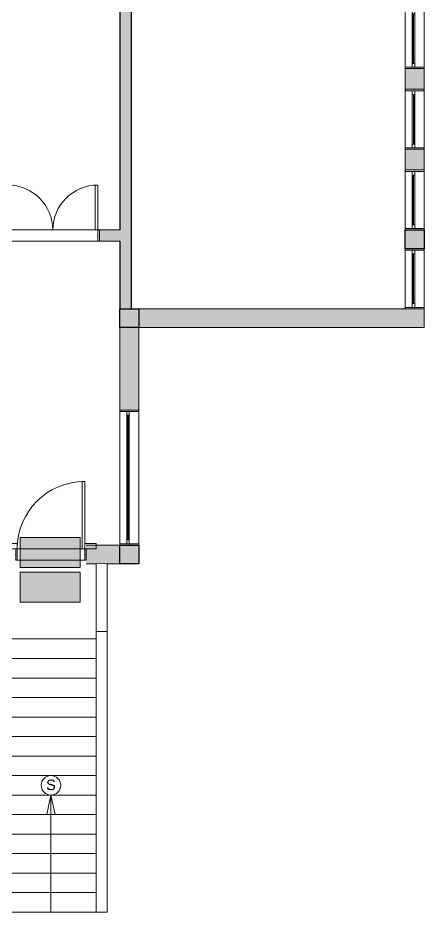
# Model space of a CAD drawing. Header units: metres. Extents: x 512 to 829, y -209 to 245.
# Drawn here: x 752.04 to 757.45, y -110.54 to -98.62 of the extents above; entities that cross this region are included whole.
import ezdxf

# ---------------------------------------------------------------- set-up
doc = ezdxf.new("R2010")
doc.units = ezdxf.units.M
doc.header["$LTSCALE"] = 0.508
doc.set_wipeout_variables(frame=1)
doc.header["$PDSIZE"] = -2
for name, color, linetype, lineweight in [('CONTORNO', 7, 'Continuous', 15), ('COVID-TAPETE SANITIZANTE', 20, 'Continuous', 5), ('Dimensões', 7, 'Continuous', 5), ('None', 7, 'Continuous', 5), ('NãoImprimir', 7, 'Continuous', 5), ('Peitoris', 2, 'Continuous', 5), ('Telhado-Princ', 7, 'Continuous', 5)]:
    doc.layers.add(name, color=color, linetype=linetype, lineweight=lineweight)
doc.styles.add('Arial', font='arial.ttf')

# ---------------------------------------------------------------- blocks, each defined once
blk = doc.blocks.new('Grupo-1078')
at = {"color": 7, "linetype": 'Continuous', "lineweight": 5}
for points in [[(-0.9, 0.125), (-0.88095, 0.125), (-0.88095, -0.125), (-0.9, -0.125)], [(0.88095, 0.125), (0.9, 0.125), (0.9, -0.125), (0.88095, -0.125)]]:
    blk.add_wipeout(points, dxfattribs=at).dxf.layer = 'None'
at = {"layer": 'None', "color": 7, "linetype": 'Continuous', "lineweight": 5}
for points in [[(-0.9, 0.125), (-0.88095, 0.125), (-0.88095, -0.125), (-0.9, -0.125)], [(0.88095, 0.125), (0.9, 0.125), (0.9, -0.125), (0.88095, -0.125)]]:
    blk.add_lwpolyline(points, close=True, dxfattribs=at)
blk = doc.blocks.new('Grupo-1079')
at = {"layer": 'None', "color": 7}
blk.add_blockref('Grupo-1078', (0, 0), dxfattribs=at)
at = {"layer": 'None', "color": 7, "linetype": 'Continuous', "lineweight": 5}
for p, q in [((-0.9, 0.125), (-0.88095, 0.125)), ((-0.88095, 0.125), (-0.88095, -0.125)), ((0.9, 0.125), (0.88095, 0.125)), ((0.88095, 0.125), (0.88095, -0.125)), ((-0.9, -0.125), (-0.88095, -0.125)), ((0.9, -0.125), (0.88095, -0.125))]:
    blk.add_line(p, q, dxfattribs=at)
blk = doc.blocks.new('Grupo-1080')
at = {"layer": 'None', "color": 7, "linetype": 'Continuous', "lineweight": 5}
for p, q in [((-0.88095, 0.034925), (-0.88095, 0)), ((0.88095, 0.034925), (0.88095, 0))]:
    blk.add_line(p, q, dxfattribs=at)
blk = doc.blocks.new('Grupo-1081')
at = {"color": 7, "linetype": 'Continuous', "lineweight": 5}
for points in [[(-0.88095, 0.034925), (-0.83015, 0.034925), (-0.83015, 0), (-0.88095, 0)], [(0.83015, 0.034925), (0.88095, 0.034925), (0.88095, 0), (0.83015, 0)]]:
    blk.add_wipeout(points, dxfattribs=at).dxf.layer = 'None'
at = {"layer": 'None', "color": 7, "linetype": 'Continuous', "lineweight": 5}
for points in [[(-0.88095, 0.034925), (-0.83015, 0.034925), (-0.83015, 0), (-0.88095, 0)], [(0.83015, 0.034925), (0.88095, 0.034925), (0.88095, 0), (0.83015, 0)]]:
    blk.add_lwpolyline(points, close=True, dxfattribs=at)
blk = doc.blocks.new('Grupo-1082')
at = {"layer": 'None', "color": 7}
blk.add_blockref('Grupo-1080', (0, 0), dxfattribs=at)
at = {"color": 7, "linetype": 'Continuous', "lineweight": 5}
blk.add_wipeout([(-0.83015, 0.034925), (0.83015, 0.034925), (0.83015, 0), (-0.83015, 0)], dxfattribs=at).dxf.layer = 'None'
at = {"layer": 'None', "color": 7, "linetype": 'Continuous', "lineweight": 5}
blk.add_lwpolyline([(-0.83015, 0.034925), (0.83015, 0.034925), (0.83015, 0), (-0.83015, 0)], close=True, dxfattribs=at)
at = {"layer": 'None', "color": 7}
blk.add_blockref('Grupo-1081', (0, 0), dxfattribs=at)
at = {"layer": 'None', "color": 7, "linetype": 'Continuous', "lineweight": 5}
for p, q in [((-0.88095, 0.034925), (-0.83015, 0.034925)), ((-0.88095, 0), (-0.83015, 0)), ((-0.83015, 0.034925), (-0.83015, 0)), ((0.88095, 0.034925), (0.83015, 0.034925)), ((0.83015, 0.034925), (0.83015, 0)), ((0.88095, 0), (0.83015, 0))]:
    blk.add_line(p, q, dxfattribs=at)
blk = doc.blocks.new('Grupo-1083')
at = {"color": 7, "linetype": 'Continuous', "lineweight": 9}
blk.add_wipeout([(-0.83, 0.018), (0.83, 0.018), (0.83, 0.017), (-0.83, 0.017)], dxfattribs=at).dxf.layer = 'None'
blk = doc.blocks.new('Grupo-1084')
at = {"layer": 'None', "color": 7}
blk.add_blockref('Grupo-1083', (0, 0), dxfattribs=at)
at = {"layer": 'None', "color": 7, "linetype": 'Continuous', "lineweight": 25}
for p, q in [((-0.83, 0.018), (0.83, 0.018)), ((-0.83, 0.017), (0.83, 0.017))]:
    blk.add_line(p, q, dxfattribs=at)
blk = doc.blocks.new('Grupo-1085')
at = {"layer": 'None', "color": 7, "linetype": 'Continuous', "lineweight": 20}
for p, q in [((0.9, 0.125), (-0.9, 0.125)), ((0.9, -0.125), (-0.9, -0.125))]:
    blk.add_line(p, q, dxfattribs=at)
blk = doc.blocks.new('Window (2D)-110')
at = {"color": 7, "linetype": 'Continuous', "lineweight": 5}
blk.add_wipeout([(-0.9, 0.125), (0.9, 0.125), (0.9, -0.125), (-0.9, -0.125)], dxfattribs=at).dxf.layer = 'None'
at = {"layer": 'None', "color": 7}
blk.add_blockref('Grupo-1079', (0, 0), dxfattribs=at)
at = {"layer": 'None', "color": 7, "linetype": 'Continuous', "lineweight": 5}
for p, q in [((-0.9, 0.125), (0.9, 0.125)), ((-0.9, -0.125), (0.9, -0.125))]:
    blk.add_line(p, q, dxfattribs=at)
at = {"layer": 'NãoImprimir', "linetype": 'Continuous'}
for p in [(-0.9, 0), (0.9, 0)]:
    blk.add_point(p, dxfattribs=at)
at = {"layer": 'Peitoris'}
blk.add_blockref('Grupo-1082', (0, 0), dxfattribs=at)
blk.add_blockref('Grupo-1084', (0, 0), dxfattribs=at)
at = {"layer": 'Telhado-Princ'}
blk.add_blockref('Grupo-1085', (0, 0), dxfattribs=at)
blk = doc.blocks.new('Grupo-1086')
at = {"layer": 'None', "color": 7, "linetype": 'Continuous', "lineweight": 5}
for p, q in [((-0.62, 0.075), (-0.62, -0.075)), ((0.62, 0.075), (0.62, -0.075))]:
    blk.add_line(p, q, dxfattribs=at)
blk = doc.blocks.new('Grupo-1087')
at = {"color": 7, "linetype": 'Continuous', "lineweight": 5}
for points in [[(-0.62, 0.075), (-0.6, 0.075), (-0.6, -0.075), (-0.62, -0.075)], [(0.6, 0.075), (0.62, 0.075), (0.62, -0.075), (0.6, -0.075)]]:
    blk.add_wipeout(points, dxfattribs=at).dxf.layer = 'None'
at = {"layer": 'None', "color": 7, "linetype": 'Continuous', "lineweight": 5}
for points in [[(-0.62, 0.075), (-0.6, 0.075), (-0.6, -0.075), (-0.62, -0.075)], [(0.6, 0.075), (0.62, 0.075), (0.62, -0.075), (0.6, -0.075)]]:
    blk.add_lwpolyline(points, close=True, dxfattribs=at)
blk = doc.blocks.new('Grupo-1088')
at = {"layer": 'None', "color": 7}
blk.add_blockref('Grupo-1086', (0, 0), dxfattribs=at)
blk.add_blockref('Grupo-1087', (0, 0), dxfattribs=at)
at = {"layer": 'None', "color": 7, "linetype": 'Continuous', "lineweight": 5}
for p, q in [((-0.62, 0.075), (-0.6, 0.075)), ((-0.6, 0.075), (-0.6, -0.075)), ((0.62, 0.075), (0.6, 0.075)), ((0.6, 0.075), (0.6, -0.075)), ((-0.62, -0.075), (-0.6, -0.075)), ((0.62, -0.075), (0.6, -0.075))]:
    blk.add_line(p, q, dxfattribs=at)
blk = doc.blocks.new('Grupo-1089')
at = {"layer": 'None', "color": 7, "linetype": 'Continuous', "lineweight": 5}
blk.add_arc((-0.6, 0.075), 0.599, 0, 90, dxfattribs=at)
blk = doc.blocks.new('Grupo-1090')
at = {"color": 7, "linetype": 'Continuous', "lineweight": 5}
blk.add_wipeout([(-0.6, 0.075), (-0.6, 0.67375), (-0.565, 0.67375), (-0.565, 0.075)], dxfattribs=at).dxf.layer = 'None'
at = {"layer": 'None', "color": 7, "linetype": 'Continuous', "lineweight": 5}
blk.add_lwpolyline([(-0.6, 0.075), (-0.6, 0.67375), (-0.565, 0.67375), (-0.565, 0.075)], close=True, dxfattribs=at)
blk = doc.blocks.new('Grupo-1091')
at = {"layer": 'None', "color": 7}
blk.add_blockref('Grupo-1090', (0, 0), dxfattribs=at)
at = {"layer": 'None', "color": 7, "linetype": 'Continuous', "lineweight": 5}
for p, q in [((-0.6, 0.075), (-0.6, 0.67375)), ((-0.6, 0.67375), (-0.565, 0.67375)), ((-0.565, 0.075), (-0.565, 0.67375)), ((-0.6, 0.075), (-0.565, 0.075))]:
    blk.add_line(p, q, dxfattribs=at)
blk = doc.blocks.new('Grupo-1092')
at = {"layer": 'Peitoris', "color": 7}
blk.add_blockref('Grupo-1091', (0, 0), dxfattribs=at)
blk = doc.blocks.new('Grupo-1093')
at = {"layer": 'None', "color": 7, "linetype": 'Continuous', "lineweight": 5}
blk.add_arc((0.6, 0.075), 0.599, 90, 180, dxfattribs=at)
blk = doc.blocks.new('Grupo-1094')
at = {"color": 7, "linetype": 'Continuous', "lineweight": 5}
blk.add_wipeout([(0.6, 0.67375), (0.6, 0.075), (0.565, 0.075), (0.565, 0.67375)], dxfattribs=at).dxf.layer = 'None'
at = {"layer": 'None', "color": 7, "linetype": 'Continuous', "lineweight": 5}
blk.add_lwpolyline([(0.6, 0.67375), (0.6, 0.075), (0.565, 0.075), (0.565, 0.67375)], close=True, dxfattribs=at)
blk = doc.blocks.new('Grupo-1095')
at = {"layer": 'None', "color": 7}
blk.add_blockref('Grupo-1094', (0, 0), dxfattribs=at)
at = {"layer": 'None', "color": 7, "linetype": 'Continuous', "lineweight": 5}
for p, q in [((0.565, 0.67375), (0.565, 0.075)), ((0.6, 0.67375), (0.565, 0.67375)), ((0.6, 0.67375), (0.6, 0.075)), ((0.6, 0.075), (0.565, 0.075))]:
    blk.add_line(p, q, dxfattribs=at)
blk = doc.blocks.new('Grupo-1096')
at = {"layer": 'Peitoris', "color": 7}
blk.add_blockref('Grupo-1095', (0, 0), dxfattribs=at)
blk = doc.blocks.new('Grupo-1097')
at = {"layer": 'None', "color": 7, "linetype": 'Continuous', "lineweight": 5}
for p, q in [((0.62, 0.075), (-0.62, 0.075)), ((0.62, -0.075), (-0.62, -0.075))]:
    blk.add_line(p, q, dxfattribs=at)
blk = doc.blocks.new('Door (2D)-26')
at = {"layer": 'None', "color": 7}
blk.add_blockref('Grupo-1088', (0, 0), dxfattribs=at)
at = {"layer": 'NãoImprimir', "color": 7, "linetype": 'Continuous', "lineweight": 5}
for p in [(-0.62, 0), (0.62, 0)]:
    blk.add_point(p, dxfattribs=at)
at = {"layer": 'Peitoris', "color": 7}
for name in ['Grupo-1089', 'Grupo-1093']:
    blk.add_blockref(name, (0, 0), dxfattribs=at)
at = {"layer": 'None', "color": 7}
for name in ['Grupo-1092', 'Grupo-1096']:
    blk.add_blockref(name, (0, 0), dxfattribs=at)
at = {"color": 7, "linetype": 'Continuous', "lineweight": 5}
blk.add_wipeout([(-0.02625, 0.0375), (-0.02625, 0.04), (-0.00125, 0.04), (-0.00125, 0.075), (0.00125, 0.075), (0.00125, 0.04), (0.02625, 0.04), (0.02625, 0.0375)], dxfattribs=at).dxf.layer = 'None'
at = {"layer": 'Telhado-Princ', "color": 7}
blk.add_blockref('Grupo-1097', (0, 0), dxfattribs=at)
blk = doc.blocks.new('Grupo-1226')
at = {"color": 7, "linetype": 'Continuous', "lineweight": 5}
for points in [[(-0.4, 0.125), (-0.38095, 0.125), (-0.38095, -0.125), (-0.4, -0.125)], [(0.38095, 0.125), (0.4, 0.125), (0.4, -0.125), (0.38095, -0.125)]]:
    blk.add_wipeout(points, dxfattribs=at).dxf.layer = 'None'
at = {"layer": 'None', "color": 7, "linetype": 'Continuous', "lineweight": 5}
for points in [[(-0.4, 0.125), (-0.38095, 0.125), (-0.38095, -0.125), (-0.4, -0.125)], [(0.38095, 0.125), (0.4, 0.125), (0.4, -0.125), (0.38095, -0.125)]]:
    blk.add_lwpolyline(points, close=True, dxfattribs=at)
blk = doc.blocks.new('Grupo-1227')
at = {"layer": 'None', "color": 7}
blk.add_blockref('Grupo-1226', (0, 0), dxfattribs=at)
at = {"layer": 'None', "color": 7, "linetype": 'Continuous', "lineweight": 5}
for p, q in [((-0.4, 0.125), (-0.38095, 0.125)), ((-0.38095, 0.125), (-0.38095, -0.125)), ((0.4, 0.125), (0.38095, 0.125)), ((0.38095, 0.125), (0.38095, -0.125)), ((-0.4, -0.125), (-0.38095, -0.125)), ((0.4, -0.125), (0.38095, -0.125))]:
    blk.add_line(p, q, dxfattribs=at)
blk = doc.blocks.new('Grupo-1228')
at = {"layer": 'None', "color": 7, "linetype": 'Continuous', "lineweight": 5}
for p, q in [((-0.38095, 0.034925), (-0.38095, 0)), ((0.38095, 0.034925), (0.38095, 0))]:
    blk.add_line(p, q, dxfattribs=at)
blk = doc.blocks.new('Grupo-1229')
at = {"color": 7, "linetype": 'Continuous', "lineweight": 5}
for points in [[(-0.38095, 0.034925), (-0.33015, 0.034925), (-0.33015, 0), (-0.38095, 0)], [(0.33015, 0.034925), (0.38095, 0.034925), (0.38095, 0), (0.33015, 0)]]:
    blk.add_wipeout(points, dxfattribs=at).dxf.layer = 'None'
at = {"layer": 'None', "color": 7, "linetype": 'Continuous', "lineweight": 5}
for points in [[(-0.38095, 0.034925), (-0.33015, 0.034925), (-0.33015, 0), (-0.38095, 0)], [(0.33015, 0.034925), (0.38095, 0.034925), (0.38095, 0), (0.33015, 0)]]:
    blk.add_lwpolyline(points, close=True, dxfattribs=at)
blk = doc.blocks.new('Grupo-1230')
at = {"layer": 'None', "color": 7}
blk.add_blockref('Grupo-1228', (0, 0), dxfattribs=at)
at = {"color": 7, "linetype": 'Continuous', "lineweight": 5}
blk.add_wipeout([(-0.33015, 0.034925), (0.33015, 0.034925), (0.33015, 0), (-0.33015, 0)], dxfattribs=at).dxf.layer = 'None'
at = {"layer": 'None', "color": 7, "linetype": 'Continuous', "lineweight": 5}
blk.add_lwpolyline([(-0.33015, 0.034925), (0.33015, 0.034925), (0.33015, 0), (-0.33015, 0)], close=True, dxfattribs=at)
at = {"layer": 'None', "color": 7}
blk.add_blockref('Grupo-1229', (0, 0), dxfattribs=at)
at = {"layer": 'None', "color": 7, "linetype": 'Continuous', "lineweight": 5}
for p, q in [((-0.38095, 0.034925), (-0.33015, 0.034925)), ((-0.38095, 0), (-0.33015, 0)), ((-0.33015, 0.034925), (-0.33015, 0)), ((0.38095, 0.034925), (0.33015, 0.034925)), ((0.33015, 0.034925), (0.33015, 0)), ((0.38095, 0), (0.33015, 0))]:
    blk.add_line(p, q, dxfattribs=at)
blk = doc.blocks.new('Grupo-1231')
at = {"color": 7, "linetype": 'Continuous', "lineweight": 9}
blk.add_wipeout([(-0.33, 0.018), (0.33, 0.018), (0.33, 0.017), (-0.33, 0.017)], dxfattribs=at).dxf.layer = 'None'
blk = doc.blocks.new('Grupo-1232')
at = {"layer": 'None', "color": 7}
blk.add_blockref('Grupo-1231', (0, 0), dxfattribs=at)
at = {"layer": 'None', "color": 7, "linetype": 'Continuous', "lineweight": 25}
for p, q in [((-0.33, 0.018), (0.33, 0.018)), ((-0.33, 0.017), (0.33, 0.017))]:
    blk.add_line(p, q, dxfattribs=at)
blk = doc.blocks.new('Grupo-1233')
at = {"layer": 'None', "color": 7, "linetype": 'Continuous', "lineweight": 20}
for p, q in [((0.4, 0.125), (-0.4, 0.125)), ((0.4, -0.125), (-0.4, -0.125))]:
    blk.add_line(p, q, dxfattribs=at)
blk = doc.blocks.new('Window (2D)-127')
at = {"color": 7, "linetype": 'Continuous', "lineweight": 5}
blk.add_wipeout([(-0.4, 0.125), (0.4, 0.125), (0.4, -0.125), (-0.4, -0.125)], dxfattribs=at).dxf.layer = 'None'
at = {"layer": 'None', "color": 7}
blk.add_blockref('Grupo-1227', (0, 0), dxfattribs=at)
at = {"layer": 'None', "color": 7, "linetype": 'Continuous', "lineweight": 5}
for p, q in [((-0.4, 0.125), (0.4, 0.125)), ((-0.4, -0.125), (0.4, -0.125))]:
    blk.add_line(p, q, dxfattribs=at)
at = {"layer": 'NãoImprimir', "linetype": 'Continuous'}
for p in [(-0.4, 0), (0.4, 0)]:
    blk.add_point(p, dxfattribs=at)
at = {"layer": 'Peitoris'}
blk.add_blockref('Grupo-1230', (0, 0), dxfattribs=at)
blk.add_blockref('Grupo-1232', (0, 0), dxfattribs=at)
at = {"layer": 'Telhado-Princ'}
blk.add_blockref('Grupo-1233', (0, 0), dxfattribs=at)
blk = doc.blocks.new('Grupo-1234')
at = {"color": 7, "linetype": 'Continuous', "lineweight": 5}
for points in [[(-0.4, 0.125), (-0.38095, 0.125), (-0.38095, -0.125), (-0.4, -0.125)], [(0.38095, 0.125), (0.4, 0.125), (0.4, -0.125), (0.38095, -0.125)]]:
    blk.add_wipeout(points, dxfattribs=at).dxf.layer = 'None'
at = {"layer": 'None', "color": 7, "linetype": 'Continuous', "lineweight": 5}
for points in [[(-0.4, 0.125), (-0.38095, 0.125), (-0.38095, -0.125), (-0.4, -0.125)], [(0.38095, 0.125), (0.4, 0.125), (0.4, -0.125), (0.38095, -0.125)]]:
    blk.add_lwpolyline(points, close=True, dxfattribs=at)
blk = doc.blocks.new('Grupo-1235')
at = {"layer": 'None', "color": 7}
blk.add_blockref('Grupo-1234', (0, 0), dxfattribs=at)
at = {"layer": 'None', "color": 7, "linetype": 'Continuous', "lineweight": 5}
for p, q in [((-0.4, 0.125), (-0.38095, 0.125)), ((-0.38095, 0.125), (-0.38095, -0.125)), ((0.4, 0.125), (0.38095, 0.125)), ((0.38095, 0.125), (0.38095, -0.125)), ((-0.4, -0.125), (-0.38095, -0.125)), ((0.4, -0.125), (0.38095, -0.125))]:
    blk.add_line(p, q, dxfattribs=at)
blk = doc.blocks.new('Grupo-1236')
at = {"layer": 'None', "color": 7, "linetype": 'Continuous', "lineweight": 5}
for p, q in [((-0.38095, 0.034925), (-0.38095, 0)), ((0.38095, 0.034925), (0.38095, 0))]:
    blk.add_line(p, q, dxfattribs=at)
blk = doc.blocks.new('Grupo-1237')
at = {"color": 7, "linetype": 'Continuous', "lineweight": 5}
for points in [[(-0.38095, 0.034925), (-0.33015, 0.034925), (-0.33015, 0), (-0.38095, 0)], [(0.33015, 0.034925), (0.38095, 0.034925), (0.38095, 0), (0.33015, 0)]]:
    blk.add_wipeout(points, dxfattribs=at).dxf.layer = 'None'
at = {"layer": 'None', "color": 7, "linetype": 'Continuous', "lineweight": 5}
for points in [[(-0.38095, 0.034925), (-0.33015, 0.034925), (-0.33015, 0), (-0.38095, 0)], [(0.33015, 0.034925), (0.38095, 0.034925), (0.38095, 0), (0.33015, 0)]]:
    blk.add_lwpolyline(points, close=True, dxfattribs=at)
blk = doc.blocks.new('Grupo-1238')
at = {"layer": 'None', "color": 7}
blk.add_blockref('Grupo-1236', (0, 0), dxfattribs=at)
at = {"color": 7, "linetype": 'Continuous', "lineweight": 5}
blk.add_wipeout([(-0.33015, 0.034925), (0.33015, 0.034925), (0.33015, 0), (-0.33015, 0)], dxfattribs=at).dxf.layer = 'None'
at = {"layer": 'None', "color": 7, "linetype": 'Continuous', "lineweight": 5}
blk.add_lwpolyline([(-0.33015, 0.034925), (0.33015, 0.034925), (0.33015, 0), (-0.33015, 0)], close=True, dxfattribs=at)
at = {"layer": 'None', "color": 7}
blk.add_blockref('Grupo-1237', (0, 0), dxfattribs=at)
at = {"layer": 'None', "color": 7, "linetype": 'Continuous', "lineweight": 5}
for p, q in [((-0.38095, 0.034925), (-0.33015, 0.034925)), ((-0.38095, 0), (-0.33015, 0)), ((-0.33015, 0.034925), (-0.33015, 0)), ((0.38095, 0.034925), (0.33015, 0.034925)), ((0.33015, 0.034925), (0.33015, 0)), ((0.38095, 0), (0.33015, 0))]:
    blk.add_line(p, q, dxfattribs=at)
blk = doc.blocks.new('Grupo-1239')
at = {"color": 7, "linetype": 'Continuous', "lineweight": 9}
blk.add_wipeout([(-0.33, 0.018), (0.33, 0.018), (0.33, 0.017), (-0.33, 0.017)], dxfattribs=at).dxf.layer = 'None'
blk = doc.blocks.new('Grupo-1240')
at = {"layer": 'None', "color": 7}
blk.add_blockref('Grupo-1239', (0, 0), dxfattribs=at)
at = {"layer": 'None', "color": 7, "linetype": 'Continuous', "lineweight": 25}
for p, q in [((-0.33, 0.018), (0.33, 0.018)), ((-0.33, 0.017), (0.33, 0.017))]:
    blk.add_line(p, q, dxfattribs=at)
blk = doc.blocks.new('Grupo-1241')
at = {"layer": 'None', "color": 7, "linetype": 'Continuous', "lineweight": 20}
for p, q in [((0.4, 0.125), (-0.4, 0.125)), ((0.4, -0.125), (-0.4, -0.125))]:
    blk.add_line(p, q, dxfattribs=at)
blk = doc.blocks.new('Window (2D)-128')
at = {"color": 7, "linetype": 'Continuous', "lineweight": 5}
blk.add_wipeout([(-0.4, 0.125), (0.4, 0.125), (0.4, -0.125), (-0.4, -0.125)], dxfattribs=at).dxf.layer = 'None'
at = {"layer": 'None', "color": 7}
blk.add_blockref('Grupo-1235', (0, 0), dxfattribs=at)
at = {"layer": 'None', "color": 7, "linetype": 'Continuous', "lineweight": 5}
for p, q in [((-0.4, 0.125), (0.4, 0.125)), ((-0.4, -0.125), (0.4, -0.125))]:
    blk.add_line(p, q, dxfattribs=at)
at = {"layer": 'NãoImprimir', "linetype": 'Continuous'}
for p in [(-0.4, 0), (0.4, 0)]:
    blk.add_point(p, dxfattribs=at)
at = {"layer": 'Peitoris'}
blk.add_blockref('Grupo-1238', (0, 0), dxfattribs=at)
blk.add_blockref('Grupo-1240', (0, 0), dxfattribs=at)
at = {"layer": 'Telhado-Princ'}
blk.add_blockref('Grupo-1241', (0, 0), dxfattribs=at)
blk = doc.blocks.new('Grupo-1242')
at = {"color": 7, "linetype": 'Continuous', "lineweight": 5}
for points in [[(-0.4, 0.125), (-0.38095, 0.125), (-0.38095, -0.125), (-0.4, -0.125)], [(0.38095, 0.125), (0.4, 0.125), (0.4, -0.125), (0.38095, -0.125)]]:
    blk.add_wipeout(points, dxfattribs=at).dxf.layer = 'None'
at = {"layer": 'None', "color": 7, "linetype": 'Continuous', "lineweight": 5}
for points in [[(-0.4, 0.125), (-0.38095, 0.125), (-0.38095, -0.125), (-0.4, -0.125)], [(0.38095, 0.125), (0.4, 0.125), (0.4, -0.125), (0.38095, -0.125)]]:
    blk.add_lwpolyline(points, close=True, dxfattribs=at)
blk = doc.blocks.new('Grupo-1243')
at = {"layer": 'None', "color": 7}
blk.add_blockref('Grupo-1242', (0, 0), dxfattribs=at)
at = {"layer": 'None', "color": 7, "linetype": 'Continuous', "lineweight": 5}
for p, q in [((-0.4, 0.125), (-0.38095, 0.125)), ((-0.38095, 0.125), (-0.38095, -0.125)), ((0.4, 0.125), (0.38095, 0.125)), ((0.38095, 0.125), (0.38095, -0.125)), ((-0.4, -0.125), (-0.38095, -0.125)), ((0.4, -0.125), (0.38095, -0.125))]:
    blk.add_line(p, q, dxfattribs=at)
blk = doc.blocks.new('Grupo-1244')
at = {"layer": 'None', "color": 7, "linetype": 'Continuous', "lineweight": 5}
for p, q in [((-0.38095, 0.034925), (-0.38095, 0)), ((0.38095, 0.034925), (0.38095, 0))]:
    blk.add_line(p, q, dxfattribs=at)
blk = doc.blocks.new('Grupo-1245')
at = {"color": 7, "linetype": 'Continuous', "lineweight": 5}
for points in [[(-0.38095, 0.034925), (-0.33015, 0.034925), (-0.33015, 0), (-0.38095, 0)], [(0.33015, 0.034925), (0.38095, 0.034925), (0.38095, 0), (0.33015, 0)]]:
    blk.add_wipeout(points, dxfattribs=at).dxf.layer = 'None'
at = {"layer": 'None', "color": 7, "linetype": 'Continuous', "lineweight": 5}
for points in [[(-0.38095, 0.034925), (-0.33015, 0.034925), (-0.33015, 0), (-0.38095, 0)], [(0.33015, 0.034925), (0.38095, 0.034925), (0.38095, 0), (0.33015, 0)]]:
    blk.add_lwpolyline(points, close=True, dxfattribs=at)
blk = doc.blocks.new('Grupo-1246')
at = {"layer": 'None', "color": 7}
blk.add_blockref('Grupo-1244', (0, 0), dxfattribs=at)
at = {"color": 7, "linetype": 'Continuous', "lineweight": 5}
blk.add_wipeout([(-0.33015, 0.034925), (0.33015, 0.034925), (0.33015, 0), (-0.33015, 0)], dxfattribs=at).dxf.layer = 'None'
at = {"layer": 'None', "color": 7, "linetype": 'Continuous', "lineweight": 5}
blk.add_lwpolyline([(-0.33015, 0.034925), (0.33015, 0.034925), (0.33015, 0), (-0.33015, 0)], close=True, dxfattribs=at)
at = {"layer": 'None', "color": 7}
blk.add_blockref('Grupo-1245', (0, 0), dxfattribs=at)
at = {"layer": 'None', "color": 7, "linetype": 'Continuous', "lineweight": 5}
for p, q in [((-0.38095, 0.034925), (-0.33015, 0.034925)), ((-0.38095, 0), (-0.33015, 0)), ((-0.33015, 0.034925), (-0.33015, 0)), ((0.38095, 0.034925), (0.33015, 0.034925)), ((0.33015, 0.034925), (0.33015, 0)), ((0.38095, 0), (0.33015, 0))]:
    blk.add_line(p, q, dxfattribs=at)
blk = doc.blocks.new('Grupo-1247')
at = {"color": 7, "linetype": 'Continuous', "lineweight": 9}
blk.add_wipeout([(-0.33, 0.018), (0.33, 0.018), (0.33, 0.017), (-0.33, 0.017)], dxfattribs=at).dxf.layer = 'None'
blk = doc.blocks.new('Grupo-1248')
at = {"layer": 'None', "color": 7}
blk.add_blockref('Grupo-1247', (0, 0), dxfattribs=at)
at = {"layer": 'None', "color": 7, "linetype": 'Continuous', "lineweight": 25}
for p, q in [((-0.33, 0.018), (0.33, 0.018)), ((-0.33, 0.017), (0.33, 0.017))]:
    blk.add_line(p, q, dxfattribs=at)
blk = doc.blocks.new('Grupo-1249')
at = {"layer": 'None', "color": 7, "linetype": 'Continuous', "lineweight": 20}
for p, q in [((0.4, 0.125), (-0.4, 0.125)), ((0.4, -0.125), (-0.4, -0.125))]:
    blk.add_line(p, q, dxfattribs=at)
blk = doc.blocks.new('Window (2D)-129')
at = {"color": 7, "linetype": 'Continuous', "lineweight": 5}
blk.add_wipeout([(-0.4, 0.125), (0.4, 0.125), (0.4, -0.125), (-0.4, -0.125)], dxfattribs=at).dxf.layer = 'None'
at = {"layer": 'None', "color": 7}
blk.add_blockref('Grupo-1243', (0, 0), dxfattribs=at)
at = {"layer": 'None', "color": 7, "linetype": 'Continuous', "lineweight": 5}
for p, q in [((-0.4, 0.125), (0.4, 0.125)), ((-0.4, -0.125), (0.4, -0.125))]:
    blk.add_line(p, q, dxfattribs=at)
at = {"layer": 'NãoImprimir', "linetype": 'Continuous'}
for p in [(-0.4, 0), (0.4, 0)]:
    blk.add_point(p, dxfattribs=at)
at = {"layer": 'Peitoris'}
blk.add_blockref('Grupo-1246', (0, 0), dxfattribs=at)
blk.add_blockref('Grupo-1248', (0, 0), dxfattribs=at)
at = {"layer": 'Telhado-Princ'}
blk.add_blockref('Grupo-1249', (0, 0), dxfattribs=at)
blk = doc.blocks.new('Grupo-1314')
at = {"color": 7, "linetype": 'Continuous', "lineweight": 5}
for points in [[(-0.4, 0.125), (-0.38095, 0.125), (-0.38095, -0.125), (-0.4, -0.125)], [(0.38095, 0.125), (0.4, 0.125), (0.4, -0.125), (0.38095, -0.125)]]:
    blk.add_wipeout(points, dxfattribs=at).dxf.layer = 'None'
at = {"layer": 'None', "color": 7, "linetype": 'Continuous', "lineweight": 5}
for points in [[(-0.4, 0.125), (-0.38095, 0.125), (-0.38095, -0.125), (-0.4, -0.125)], [(0.38095, 0.125), (0.4, 0.125), (0.4, -0.125), (0.38095, -0.125)]]:
    blk.add_lwpolyline(points, close=True, dxfattribs=at)
blk = doc.blocks.new('Grupo-1315')
at = {"layer": 'None', "color": 7}
blk.add_blockref('Grupo-1314', (0, 0), dxfattribs=at)
at = {"layer": 'None', "color": 7, "linetype": 'Continuous', "lineweight": 5}
for p, q in [((-0.4, 0.125), (-0.38095, 0.125)), ((-0.38095, 0.125), (-0.38095, -0.125)), ((0.4, 0.125), (0.38095, 0.125)), ((0.38095, 0.125), (0.38095, -0.125)), ((-0.4, -0.125), (-0.38095, -0.125)), ((0.4, -0.125), (0.38095, -0.125))]:
    blk.add_line(p, q, dxfattribs=at)
blk = doc.blocks.new('Grupo-1316')
at = {"layer": 'None', "color": 7, "linetype": 'Continuous', "lineweight": 5}
for p, q in [((-0.38095, 0.034925), (-0.38095, 0)), ((0.38095, 0.034925), (0.38095, 0))]:
    blk.add_line(p, q, dxfattribs=at)
blk = doc.blocks.new('Grupo-1317')
at = {"color": 7, "linetype": 'Continuous', "lineweight": 5}
for points in [[(-0.38095, 0.034925), (-0.33015, 0.034925), (-0.33015, 0), (-0.38095, 0)], [(0.33015, 0.034925), (0.38095, 0.034925), (0.38095, 0), (0.33015, 0)]]:
    blk.add_wipeout(points, dxfattribs=at).dxf.layer = 'None'
at = {"layer": 'None', "color": 7, "linetype": 'Continuous', "lineweight": 5}
for points in [[(-0.38095, 0.034925), (-0.33015, 0.034925), (-0.33015, 0), (-0.38095, 0)], [(0.33015, 0.034925), (0.38095, 0.034925), (0.38095, 0), (0.33015, 0)]]:
    blk.add_lwpolyline(points, close=True, dxfattribs=at)
blk = doc.blocks.new('Grupo-1318')
at = {"layer": 'None', "color": 7}
blk.add_blockref('Grupo-1316', (0, 0), dxfattribs=at)
at = {"color": 7, "linetype": 'Continuous', "lineweight": 5}
blk.add_wipeout([(-0.33015, 0.034925), (0.33015, 0.034925), (0.33015, 0), (-0.33015, 0)], dxfattribs=at).dxf.layer = 'None'
at = {"layer": 'None', "color": 7, "linetype": 'Continuous', "lineweight": 5}
blk.add_lwpolyline([(-0.33015, 0.034925), (0.33015, 0.034925), (0.33015, 0), (-0.33015, 0)], close=True, dxfattribs=at)
at = {"layer": 'None', "color": 7}
blk.add_blockref('Grupo-1317', (0, 0), dxfattribs=at)
at = {"layer": 'None', "color": 7, "linetype": 'Continuous', "lineweight": 5}
for p, q in [((-0.38095, 0.034925), (-0.33015, 0.034925)), ((-0.38095, 0), (-0.33015, 0)), ((-0.33015, 0.034925), (-0.33015, 0)), ((0.38095, 0.034925), (0.33015, 0.034925)), ((0.33015, 0.034925), (0.33015, 0)), ((0.38095, 0), (0.33015, 0))]:
    blk.add_line(p, q, dxfattribs=at)
blk = doc.blocks.new('Grupo-1319')
at = {"color": 7, "linetype": 'Continuous', "lineweight": 9}
blk.add_wipeout([(-0.33, 0.018), (0.33, 0.018), (0.33, 0.017), (-0.33, 0.017)], dxfattribs=at).dxf.layer = 'None'
blk = doc.blocks.new('Grupo-1320')
at = {"layer": 'None', "color": 7}
blk.add_blockref('Grupo-1319', (0, 0), dxfattribs=at)
at = {"layer": 'None', "color": 7, "linetype": 'Continuous', "lineweight": 25}
for p, q in [((-0.33, 0.018), (0.33, 0.018)), ((-0.33, 0.017), (0.33, 0.017))]:
    blk.add_line(p, q, dxfattribs=at)
blk = doc.blocks.new('Grupo-1321')
at = {"layer": 'None', "color": 7, "linetype": 'Continuous', "lineweight": 20}
for p, q in [((0.4, 0.125), (-0.4, 0.125)), ((0.4, -0.125), (-0.4, -0.125))]:
    blk.add_line(p, q, dxfattribs=at)
blk = doc.blocks.new('Window (2D)-138')
at = {"color": 7, "linetype": 'Continuous', "lineweight": 5}
blk.add_wipeout([(-0.4, 0.125), (0.4, 0.125), (0.4, -0.125), (-0.4, -0.125)], dxfattribs=at).dxf.layer = 'None'
at = {"layer": 'None', "color": 7}
blk.add_blockref('Grupo-1315', (0, 0), dxfattribs=at)
at = {"layer": 'None', "color": 7, "linetype": 'Continuous', "lineweight": 5}
for p, q in [((-0.4, 0.125), (0.4, 0.125)), ((-0.4, -0.125), (0.4, -0.125))]:
    blk.add_line(p, q, dxfattribs=at)
at = {"layer": 'NãoImprimir', "linetype": 'Continuous'}
for p in [(-0.4, 0), (0.4, 0)]:
    blk.add_point(p, dxfattribs=at)
at = {"layer": 'Peitoris'}
blk.add_blockref('Grupo-1318', (0, 0), dxfattribs=at)
blk.add_blockref('Grupo-1320', (0, 0), dxfattribs=at)
at = {"layer": 'Telhado-Princ'}
blk.add_blockref('Grupo-1321', (0, 0), dxfattribs=at)
blk = doc.blocks.new('Grupo-1165')
at = {"layer": 'CONTORNO', "color": 7, "linetype": 'Continuous', "lineweight": 9}
for p, q in [((-0.47, 0.075), (-0.45, 0.075)), ((-0.47, 0.075), (-0.47, -0.075)), ((0.47, 0.075), (0.45, 0.075)), ((0.47, 0.075), (0.47, -0.075))]:
    blk.add_line(p, q, dxfattribs=at)
blk = doc.blocks.new('Grupo-1166')
at = {"layer": 'CONTORNO', "color": 7, "linetype": 'Continuous', "lineweight": 5}
for points in [[(-0.47, 0.075), (-0.45, 0.075), (-0.45, -0.075), (-0.47, -0.075)], [(0.45, 0.075), (0.47, 0.075), (0.47, -0.075), (0.45, -0.075)]]:
    blk.add_lwpolyline(points, close=True, dxfattribs=at)
blk = doc.blocks.new('Grupo-1167')
at = {"layer": 'CONTORNO', "color": 7, "linetype": 'Continuous', "lineweight": 5}
for p, q in [((-0.45, 0.075), (-0.45, -0.075)), ((0.45, 0.075), (0.45, -0.075)), ((-0.47, -0.075), (-0.45, -0.075)), ((0.47, -0.075), (0.45, -0.075))]:
    blk.add_line(p, q, dxfattribs=at)
at = {"layer": 'CONTORNO', "color": 7}
for name in ['Grupo-1165', 'Grupo-1166']:
    blk.add_blockref(name, (0, 0), dxfattribs=at)
blk = doc.blocks.new('Grupo-1168')
at = {"layer": 'CONTORNO', "color": 7, "linetype": 'Continuous', "lineweight": 5}
blk.add_arc((-0.45, 0.075), 0.9, 0, 90, dxfattribs=at)
blk = doc.blocks.new('Grupo-1169')
at = {"layer": 'CONTORNO', "color": 7, "linetype": 'Continuous', "lineweight": 5}
blk.add_lwpolyline([(-0.45, 0.075), (-0.45, 0.975), (-0.415, 0.975), (-0.415, 0.075)], close=True, dxfattribs=at)
blk = doc.blocks.new('Grupo-1170')
at = {"layer": 'CONTORNO', "color": 7, "linetype": 'Continuous', "lineweight": 5}
for p, q in [((-0.45, 0.075), (-0.45, 0.975)), ((-0.45, 0.975), (-0.415, 0.975)), ((-0.415, 0.075), (-0.415, 0.975)), ((-0.45, 0.075), (-0.415, 0.075))]:
    blk.add_line(p, q, dxfattribs=at)
at = {"layer": 'CONTORNO', "color": 7}
blk.add_blockref('Grupo-1169', (0, 0), dxfattribs=at)
blk = doc.blocks.new('Grupo-1171')
at = {"layer": 'Peitoris', "color": 7}
blk.add_blockref('Grupo-1170', (0, 0), dxfattribs=at)
blk = doc.blocks.new('Grupo-1172')
at = {"layer": 'CONTORNO', "color": 7, "linetype": 'Continuous', "lineweight": 9}
for p, q in [((-0.45, 0.075), (-0.6, 0.075)), ((0.45, 0.075), (0.6, 0.075))]:
    blk.add_line(p, q, dxfattribs=at)
blk = doc.blocks.new('Grupo-1173')
at = {"layer": 'CONTORNO', "color": 7, "linetype": 'Continuous', "lineweight": 5}
for points in [[(-0.6, 0.145), (-0.45, 0.145), (-0.45, 0.075), (-0.6, 0.075)], [(0.45, 0.145), (0.6, 0.145), (0.6, 0.075), (0.45, 0.075)]]:
    blk.add_lwpolyline(points, close=True, dxfattribs=at)
blk = doc.blocks.new('Grupo-1174')
at = {"layer": 'CONTORNO', "color": 7, "linetype": 'Continuous', "lineweight": 5}
for p, q in [((-0.45, 0.145), (-0.6, 0.145)), ((-0.6, 0.145), (-0.6, 0.075)), ((-0.45, 0.145), (-0.45, 0.075)), ((0.45, 0.145), (0.6, 0.145)), ((0.45, 0.145), (0.45, 0.075)), ((0.6, 0.145), (0.6, 0.075))]:
    blk.add_line(p, q, dxfattribs=at)
at = {"layer": 'CONTORNO', "color": 7}
for name in ['Grupo-1173', 'Grupo-1172']:
    blk.add_blockref(name, (0, 0), dxfattribs=at)
blk = doc.blocks.new('Grupo-1175')
at = {"layer": 'CONTORNO', "color": 7, "linetype": 'Continuous', "lineweight": 9}
for p, q in [((0.47, 0.075), (-0.47, 0.075)), ((0.47, -0.075), (-0.47, -0.075))]:
    blk.add_line(p, q, dxfattribs=at)
blk = doc.blocks.new('Door (2D)-27')
at = {"layer": 'NãoImprimir', "color": 7, "linetype": 'Continuous', "lineweight": 5}
for p in [(-0.47, 0), (0.47, 0)]:
    blk.add_point(p, dxfattribs=at)
at = {"layer": 'CONTORNO', "color": 7}
for name in ['Grupo-1171', 'Grupo-1174', 'Grupo-1167']:
    blk.add_blockref(name, (0, 0), dxfattribs=at)
at = {"layer": 'Peitoris', "color": 7}
blk.add_blockref('Grupo-1168', (0, 0), dxfattribs=at)
at = {"layer": 'Telhado-Princ', "color": 7}
blk.add_blockref('Grupo-1175', (0, 0), dxfattribs=at)
blk = doc.blocks.new('Grupo-1374')
at = {"layer": 'None', "color": 7, "linetype": 'Continuous', "lineweight": 5}
for p, q in [((34.098, -9.958), (34.042, -10.218)), ((34.098, -11.518), (34.098, -9.958)), ((34.098, -9.958), (34.154, -10.218))]:
    blk.add_line(p, q, dxfattribs=at)
for points in [[(33.498, -7.878), (34.698, -7.878), (34.698, -8.138), (33.498, -8.138)], [(33.498, -8.138), (34.698, -8.138), (34.698, -8.398), (33.498, -8.398)], [(33.498, -8.398), (34.698, -8.398), (34.698, -8.658), (33.498, -8.658)], [(33.498, -8.658), (34.698, -8.658), (34.698, -8.918), (33.498, -8.918)], [(33.498, -8.918), (34.698, -8.918), (34.698, -9.178), (33.498, -9.178)]]:
    blk.add_lwpolyline(points, close=True, dxfattribs=at)
blk.add_circle((34.098, -9.828), 0.13, dxfattribs=at)
at = {"layer": 'CONTORNO', "color": 7, "insert": (34.098, -9.752), "char_height": 0.139, "attachment_point": 2, "line_spacing_factor": 0.96736, "style": 'Arial'}
blk.add_mtext('S', dxfattribs=at)
at = {"color": 7, "linetype": 'Continuous', "lineweight": 5}
for points in [[(33.348, -6.878), (33.498, -6.878), (33.498, -7.778), (33.348, -7.778)], [(34.698, -6.878), (34.848, -6.878), (34.848, -7.778), (34.698, -7.778)], [(34.848, -11.518), (34.698, -11.518), (34.698, -9.438), (34.848, -9.438)]]:
    blk.add_wipeout(points, dxfattribs=at).dxf.layer = 'None'
at = {"layer": 'None', "color": 7, "linetype": 'Continuous', "lineweight": 5}
for p, q in [((33.348, -6.878), (33.348, -7.778)), ((33.498, -6.878), (33.498, -7.778)), ((34.698, -6.878), (34.698, -7.778)), ((34.848, -6.878), (34.848, -7.778)), ((34.698, -11.518), (34.698, -9.438)), ((34.848, -11.518), (34.848, -9.438)), ((34.848, -11.518), (34.698, -11.518))]:
    blk.add_line(p, q, dxfattribs=at)
for points in [[(33.498, -9.698), (34.698, -9.698), (34.698, -9.958), (33.498, -9.958)], [(33.498, -9.958), (34.698, -9.958), (34.698, -10.218), (33.498, -10.218)], [(33.498, -10.218), (34.698, -10.218), (34.698, -10.478), (33.498, -10.478)], [(33.498, -10.478), (34.698, -10.478), (34.698, -10.738), (33.498, -10.738)], [(33.498, -10.738), (34.698, -10.738), (34.698, -10.998), (33.498, -10.998)], [(33.498, -10.998), (34.698, -10.998), (34.698, -11.258), (33.498, -11.258)], [(33.498, -11.258), (34.698, -11.258), (34.698, -11.518), (33.498, -11.518)]]:
    blk.add_lwpolyline(points, close=True, dxfattribs=at)
at = {"color": 7, "linetype": 'Continuous', "lineweight": 5}
blk.add_wipeout([(33.498, -11.518), (33.348, -11.518), (33.348, -9.438), (33.498, -9.438)], dxfattribs=at).dxf.layer = 'None'
at = {"layer": 'None', "color": 7, "linetype": 'Continuous', "lineweight": 5}
for p, q in [((33.348, -11.518), (33.348, -9.438)), ((33.498, -11.518), (33.498, -9.438)), ((33.498, -11.518), (33.348, -11.518))]:
    blk.add_line(p, q, dxfattribs=at)
for points in [[(33.498, -9.178), (34.698, -9.178), (34.698, -9.438), (33.498, -9.438)], [(33.498, -9.438), (34.698, -9.438), (34.698, -9.698), (33.498, -9.698)]]:
    blk.add_lwpolyline(points, close=True, dxfattribs=at)
at = {"color": 7, "linetype": 'Continuous', "lineweight": 5}
for points in [[(33.348, -7.778), (33.498, -7.778), (33.498, -9.438), (33.348, -9.438)], [(34.698, -7.778), (34.848, -7.778), (34.848, -9.438), (34.698, -9.438)]]:
    blk.add_wipeout(points, dxfattribs=at).dxf.layer = 'None'
at = {"layer": 'None', "color": 7, "linetype": 'Continuous', "lineweight": 5}
for p, q in [((33.348, -7.778), (33.348, -9.438)), ((33.348, -7.778), (33.498, -7.778)), ((33.498, -7.778), (33.498, -9.438)), ((34.698, -7.778), (34.698, -9.438)), ((34.698, -7.778), (34.848, -7.778)), ((34.848, -7.778), (34.848, -9.438))]:
    blk.add_line(p, q, dxfattribs=at)
blk = doc.blocks.new('A$C69c9503b')
at = {"layer": 'Dimensões', "lineweight": 0, "true_color": 0xcd6928}
h = blk.add_hatch(color=32, dxfattribs=at)
h.dxf.hatch_style = 1
h.paths.add_polyline_path([(0, 0), (0.4, 0), (0.4, 0.8), (0, 0.8)])
h = blk.add_hatch(color=32, dxfattribs=at)
h.dxf.hatch_style = 1
h.paths.add_polyline_path([(0.462, 0), (0.862, 0), (0.862, 0.8), (0.462, 0.8)])
at = {"layer": 'Dimensões', "color": 1, "lineweight": 0}
for points in [[(0, 0), (0.4, 0), (0.4, 0.8), (0, 0.8)], [(0.462, 0), (0.862, 0), (0.862, 0.8), (0.462, 0.8)]]:
    blk.add_lwpolyline(points, close=True, dxfattribs=at)

msp = doc.modelspace()

# ---------------------------------------------------------------- hatches: boundary and pattern name
at = {"layer": 'None', "linetype": 'Continuous', "lineweight": 0}
msp.add_hatch(color=255, dxfattribs=at).paths.add_polyline_path([(753.3955, -102.7492), (753.3955, -102.4992), (753.6455, -102.4992), (753.6455, -102.7492)])

# ---------------------------------------------------------------- linework, layer by layer
at = {"layer": 'None', "color": 7, "linetype": 'Continuous', "lineweight": 25}
for p, q in [((753.3955, -95.1578), (753.3955, -101.4492)), ((753.5455, -98.4492), (753.5455, -102.4992)), ((753.3955, -101.5992), (753.3955, -102.4992))]:
    msp.add_line(p, q, dxfattribs=at)
at = {"layer": 'None', "color": 7, "linetype": 'Continuous', "lineweight": 18}
for p, q in [((757.1955, -99.5742), (757.1955, -99.2992)), ((757.4455, -99.5742), (757.4455, -99.2992)), ((757.1955, -100.6492), (757.1955, -100.3742)), ((757.4455, -100.6492), (757.4455, -100.3742)), ((753.3955, -101.4492), (753.1216, -101.4492)), ((757.1955, -101.6992), (757.1955, -101.4492)), ((757.4455, -101.6992), (757.4455, -101.4492)), ((753.3955, -101.5992), (753.1216, -101.5992)), ((753.3955, -102.4992), (753.3955, -103.8492)), ((757.4455, -102.7492), (757.4455, -102.4992)), ((753.6455, -102.7492), (753.6455, -103.8492)), ((757.4455, -102.7492), (753.6455, -102.7492)), ((753.6455, -105.6492), (753.6455, -105.8992)), ((753.6455, -105.8992), (752.9475, -105.8992))]:
    msp.add_line(p, q, dxfattribs=at)
at = {"layer": 'None', "color": 7, "linetype": 'Continuous', "lineweight": 25}
msp.add_lwpolyline([(753.3955, -102.7492), (753.3955, -102.4992), (753.6455, -102.4992), (753.6455, -102.7492)], close=True, dxfattribs=at)
at = {"layer": 'None', "color": 250, "linetype": 'Continuous'}
for points in [[(753.3955, -95.1578), (753.5455, -95.1578), (753.3955, -102.4992), (753.5455, -102.4992)], [(757.4455, -99.5742), (757.1955, -99.5742), (757.4455, -99.2992), (757.1955, -99.2992)], [(757.4455, -100.6492), (757.1955, -100.6492), (757.4455, -100.3742), (757.1955, -100.3742)], [(753.3955, -101.4492), (753.3955, -101.5992), (753.1216, -101.4492), (753.1216, -101.5992)], [(757.4455, -101.6992), (757.1955, -101.6992), (757.4455, -101.4492), (757.1955, -101.4492)], [(753.3955, -102.4992), (753.6455, -102.7492), (753.3955, -103.8492), (753.6455, -103.8492)], [(757.4455, -102.7492), (757.1955, -102.4992), (757.4455, -102.4992), (757.1955, -102.4992)], [(753.3955, -105.6492), (753.6455, -105.6492), (753.3955, -105.6492), (753.6455, -105.8992)]]:
    msp.add_solid(points, dxfattribs=at)

# ---------------------------------------------------------------- block references
at = {"layer": 'None', "color": 7, "xscale": -1}
msp.add_blockref('Door (2D)-27', (752.4775, -105.7742), dxfattribs=at)

# ---------------------------------------------------------------- next in the draw order: block references
at = {"layer": 'None', "color": 7, "rotation": 90}
for name, p in [('Window (2D)-127', (757.3205, -98.8992)), ('Window (2D)-129', (757.3205, -101.0492)), ('Window (2D)-138', (757.3205, -102.0992)), ('Window (2D)-110', (753.5205, -104.7492))]:
    msp.add_blockref(name, p, dxfattribs=at)
at = {"layer": 'None', "color": 7, "xscale": -1, "rotation": 90}
msp.add_blockref('Window (2D)-128', (757.3205, -99.9742), dxfattribs=at)
at = {"layer": 'None', "color": 7, "xscale": -1}
msp.add_blockref('Door (2D)-26', (752.5016, -101.5242), dxfattribs=at)

# ---------------------------------------------------------------- next in the draw order: hatches: boundary and pattern name
at = {"layer": 'None', "linetype": 'Continuous', "lineweight": 0}
for points in [[(757.1945, -101.6992), (757.1945, -101.4492), (757.4445, -101.4492), (757.4445, -101.6992)], [(753.3955, -105.8992), (753.3955, -105.6492), (753.6455, -105.6492), (753.6455, -105.8992)]]:
    msp.add_hatch(color=255, dxfattribs=at).paths.add_polyline_path(points)

# ---------------------------------------------------------------- next in the draw order: linework, layer by layer
at = {"layer": 'None', "color": 7, "linetype": 'Continuous', "lineweight": 18}
for p, q in [((757.1955, -102.4992), (753.5455, -102.4992)), ((753.3955, -105.6492), (752.9475, -105.6492))]:
    msp.add_line(p, q, dxfattribs=at)
at = {"layer": 'None', "color": 7, "linetype": 'Continuous', "lineweight": 25}
for points in [[(757.1945, -101.6992), (757.1945, -101.4492), (757.4445, -101.4492), (757.4445, -101.6992)], [(753.3955, -105.8992), (753.3955, -105.6492), (753.6455, -105.6492), (753.6455, -105.8992)]]:
    msp.add_lwpolyline(points, close=True, dxfattribs=at)
at = {"layer": 'None', "color": 250, "linetype": 'Continuous'}
for points in [[(753.3955, -102.4992), (753.6455, -102.7492), (757.1955, -102.4992), (757.4455, -102.7492)], [(753.3955, -105.6492), (753.6455, -105.8992), (752.9475, -105.6492), (752.9475, -105.8992)]]:
    msp.add_solid(points, dxfattribs=at)

# ---------------------------------------------------------------- next in the draw order: block references
at = {"layer": 'None', "color": 7}
msp.add_blockref('Grupo-1374', (718.3793, -99.0216), dxfattribs=at)

# ---------------------------------------------------------------- next in the draw order: block references
at = {"layer": 'COVID-TAPETE SANITIZANTE', "linetype": 'Continuous', "lineweight": 0, "rotation": 270}
msp.add_blockref('A$C69c9503b', (752.0667, -105.5471), dxfattribs=at)

doc.saveas('drawing.dxf')
